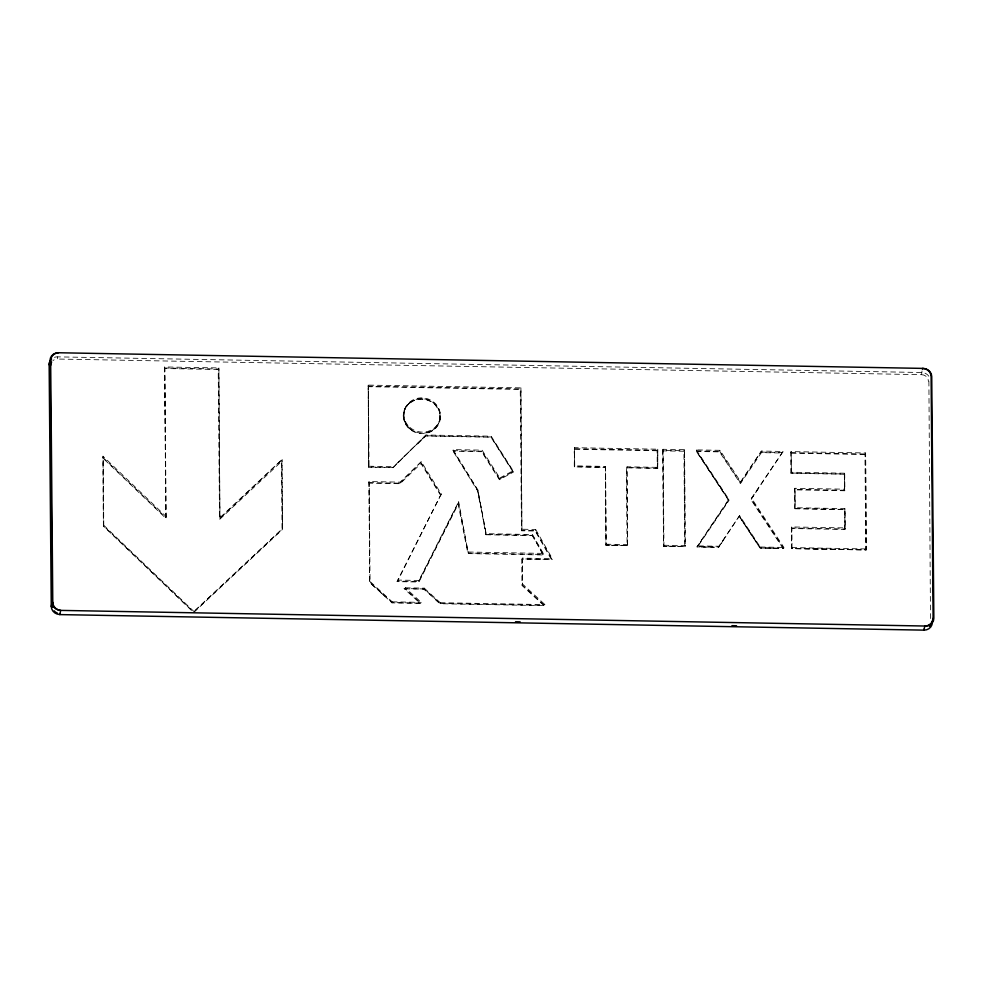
<?xml version="1.0" encoding="UTF-8"?>
<svg xmlns="http://www.w3.org/2000/svg" width="983" height="983" viewBox="0 0 983 983"><rect width="100%" height="100%" fill="white"/><g stroke="black" fill="none" stroke-linecap="round" stroke-linejoin="round"><path stroke-width="0.74" stroke-dasharray="4.92 3.69" d="M458.397 502.927L458.643 501.662L468.252 553.06L543.021 554.412L543.23 553.392L532.467 534.531L486.118 533.695L477.775 489.78L452.991 449.612L482.088 450.14L499.794 478.008L499.573 479.04L512.893 471.779L513.114 470.746L491.156 436.182L425.995 435.002L393.016 467.687L368.686 467.281L368.183 385.103L520.916 387.867L521.936 530.255L535.477 530.501L552.139 559.696L522.157 559.18M928.812 376.231A8.478 7.925 11.9 0 0 921.698 372.508L57.542 356.866L57.432 359.041A6.746 6.303 11.9 0 0 52.91 360.614M165.771 517.562L165.967 516.431L103.006 456.21L103.387 526.151L191.525 610.48M103.387 526.151L103.006 456.21M102.797 457.341L165.758 517.463L164.665 366.954L218.89 367.937L219.959 518.483M220.192 517.414L282.121 459.442L219.971 518.446L218.89 367.937M193.688 612.532L282.49 529.407L282.121 459.442M368.674 467.244L368.183 385.103M375.273 587.527L369.694 582.415L369.03 481.572L400.155 482.137L421.302 461.691L441.244 493.994L397.636 581.1L418.721 581.481L458.434 502.694L468.252 553.06M369.03 481.572L369.682 582.378L392.008 602.886L421.019 603.39L421.24 602.358L405.291 587.797L405.07 588.829L421.019 603.39M368.809 482.604L399.934 483.169L400.155 482.137M425.995 435.002L393.003 467.711M399.934 483.169L421.302 461.691M392.008 602.862L392.217 601.829L369.903 581.346M397.636 581.1L397.857 580.068L418.93 580.449L458.643 501.662M440.065 418.426L439.843 419.458L439.376 411.619L439.794 413.229M418.721 581.481L418.93 580.449M479.655 501.785L477.566 490.824L452.77 450.644L452.991 449.612M405.291 587.797L424.275 588.141L424.066 589.173L427.961 592.761M424.275 588.141L440.237 602.702L440.015 603.722L544.729 605.626L544.951 604.594L522.624 584.111L522.403 558.123L552.36 558.663L552.139 559.696M499.573 479.04L481.867 451.172L482.088 450.14M477.775 489.78L485.909 534.727L486.118 533.695M512.893 471.779L490.935 437.214L491.156 436.182M521.936 530.255L520.916 387.867M522.403 558.123L522.415 585.143L544.729 605.626M543.021 554.412L532.258 535.563L532.467 534.531M522.415 585.143L522.624 584.111M535.477 530.501L535.686 529.468L522.157 529.223M574.293 462.342L574.33 466.9L574.551 465.856L605.43 466.409L605.884 545.246L627.535 545.639L626.859 467.834L657.725 468.399L657.787 449.194L574.391 447.683L574.33 466.888L605.221 467.478M605.43 466.409L605.884 545.246L627.498 545.663M626.859 467.834L627.068 466.802L657.946 467.367M627.535 545.639L627.068 466.802M657.725 468.399L657.787 449.194M662.726 450.312L662.947 449.28L684.598 449.673L685.212 546.683L663.562 546.29L662.726 450.312L684.377 450.706L684.598 449.673M662.947 449.28L663.562 546.29L679.794 546.609M720.011 450.312L719.789 451.344L740.445 482.739L740.666 481.707L720.011 450.312L696.345 449.895L696.136 450.927L728.6 500.286L696.972 546.892L713.191 547.212M696.345 449.895L728.796 499.217L696.972 546.892L718.598 547.31L739.597 515.62L760.252 547.003L760.031 548.035L777.762 548.379M728.796 499.217L728.587 500.236L696.136 450.927L719.789 451.344M740.445 482.739L761.42 451.062L783.07 451.455L751.245 499.143L783.697 548.465L760.031 548.035L739.376 516.665L760.031 548.035M790.983 473.265L791.02 451.602L865.63 452.954L866.244 549.964L791.647 548.637L791.671 526.937L845.024 527.908L844.852 508.629L795.014 507.719L794.792 508.752L794.842 488.281L844.68 489.178L844.544 473.204L791.204 472.233L790.983 473.265L844.336 474.261L844.544 473.204M783.697 548.465L783.906 547.433L751.454 498.111L751.245 499.143L758.999 487.666M791.671 526.937L791.634 548.612L866.244 549.964L865.63 452.954M844.68 489.178L844.471 490.21L794.633 489.313M844.852 508.629L844.802 528.94L791.462 527.969M845.024 527.908L844.802 528.94L844.766 524.32M922.029 370.96L921.587 374.67L57.432 359.041M405.107 408.375L403.939 412.577L405.635 407.859C400.523 416.632 405.832 428.391 415.035 431.795C402.883 427.789 399.565 409.874 410.28 402.514M281.875 460.572L282.502 529.382M441.023 495.051L421.093 462.723M441.244 493.994L396.948 581.629L418.955 582.022L458.225 504.119L467.871 553.601L543.697 554.977L532.467 535.317L486.229 534.482L477.935 490.824L453.47 451.197L481.609 451.713L499.401 479.729L513.445 472.073L491.144 436.968L425.565 435.776L392.795 467.441L369.067 467.011L368.367 386.688L520.253 389.44L521.481 530.795L535.194 531.041L551.402 559.438L521.727 558.897L521.961 585.45L543.66 605.356L440.151 603.476L424.201 588.928L403.988 588.559L419.938 603.12L392.143 602.616L370.075 582.366L369.203 483.157L400.081 483.71L420.982 463.521L440.519 495.186M723.857 539.532L718.61 547.31L718.831 546.253L697.18 545.86M740.666 481.707L761.42 451.062M739.597 515.62L718.352 547.039L697.697 546.659L729.054 500.396L696.861 451.48L719.531 451.885L740.42 483.624L761.407 452.647L782.063 453.016M783.07 451.455L750.717 499.278L782.898 548.207L760.228 547.789L739.351 516.05M408.854 403.706L406.557 406.36L408.891 403.669L414.752 400.093L418.168 399.172L425.295 399.295L431.906 401.986L434.695 404.173L438.787 410.022L438.025 408.436C444.07 418.279 436.649 431.598 425.59 432.975C434.117 431.709 441.121 423.538 440.04 414.814M417.652 443.886L425.774 436.047L490.935 437.238M195.015 610.443L282.723 528.35M194.757 611.057L282.047 529.358L281.457 461.58L219.528 519.54L218.214 369.497L164.849 368.539L166.152 518.582L103.19 458.348L103.78 526.138L191.783 610.308M499.794 478.008L513.114 470.746M928.886 381.146L930.496 619.843M164.444 367.986L218.668 368.969M367.974 386.135L520.695 388.899M657.566 450.226L574.17 448.715L574.232 453.31M761.211 452.094L782.861 452.487M790.799 452.635L865.409 453.986M452.77 450.644L481.867 451.172M368.895 466.212L393.225 466.655M794.805 508.776L844.643 509.685L844.692 514.33M485.909 534.752L532.258 535.588M606.106 544.213L627.756 544.607M663.783 545.258L685.434 545.651M760.252 547.003L783.906 547.433M791.856 547.58L866.465 548.932M468.461 552.028L543.23 553.392M404.996 588.854L424.066 589.198L440.015 603.722L435.997 600.097M392.217 601.829L421.24 602.358M440.237 602.702L544.951 604.594M380.851 592.651L386.43 597.775M103.608 525.119L193.909 611.487M535.686 529.468L552.36 558.663M540.564 550.136L543.046 554.486M844.323 474.248L844.471 490.21L844.434 486.413M794.842 488.281L795.014 507.719M791.02 451.602L791.204 472.233M684.377 450.706L685.212 546.683M574.391 447.683L574.551 465.856M164.665 366.954L165.967 516.431M921.587 374.695A6.746 6.303 11.9 0 1 928.394 381.158M54.434 357.37A8.478 7.925 11.9 0 1 57.542 356.866M657.123 450.755L574.576 449.268L574.723 466.642L605.589 467.208L606.278 545.012L627.08 545.381L626.404 467.576L657.271 468.141L657.123 450.755M683.922 451.246L663.12 450.865L663.955 546.057L684.758 546.425L683.922 451.246M864.966 454.515L791.192 453.188L791.364 473.032L844.716 473.99L844.864 490.763L795.026 489.866L795.186 508.506L845.024 509.415L845.196 529.493L791.856 528.522L792.028 548.367L865.79 549.706L864.966 454.515M409.96 427.445A18.284 17.08 11.9 0 0 439.954 418.955A18.284 17.08 11.9 0 0 416.411 398.57A18.284 17.08 11.9 0 0 409.96 427.445M408.891 427.691A18.284 17.08 11.9 0 0 439.462 421.056A18.284 17.08 11.9 0 0 417.333 399.319A18.284 17.08 11.9 0 0 408.891 427.691M403.263 415.834A18.591 17.375 11.9 0 0 422.014 433.65A18.591 17.375 11.9 0 0 440.458 416.509A18.591 17.375 11.9 0 0 421.707 398.693A18.591 17.375 11.9 0 0 403.263 415.834"/><path stroke-width="1.47" d="M50.022 360.552L52.136 602.284A8.478 7.925 11.9 0 0 60.663 610.394L925.458 626.036A8.478 7.925 11.9 0 0 933.85 618.233L931.737 376.501A8.478 7.925 11.9 0 0 923.209 368.404L58.415 352.75A8.478 7.925 11.9 0 0 50.022 360.552L49.15 364.718L50.711 365.283A6.746 6.303 11.9 0 1 51.669 362.039M52.136 602.284L51.263 606.511L52.517 607.015M922.41 369.153L922.57 368.392A8.478 7.925 11.9 0 1 931.098 376.489L933.1 618.737M931.466 622.829L932.879 619.769M932.314 622.399L932.339 622.35A8.478 7.925 11.9 0 1 923.946 630.14L923.811 629.28M515.522 621.76L520.13 621.846M731.942 625.667L736.55 625.753M59.656 613.65L59.73 614.596L923.946 630.14L924.819 626.024A8.478 7.925 11.9 0 0 933.211 618.233M52.824 607.027L50.661 360.54A8.478 7.925 11.9 0 1 58.415 352.75M52.775 602.321A8.478 7.925 11.9 0 0 60.663 610.394L59.791 614.51A8.478 7.925 11.9 0 1 51.263 606.4L49.15 364.668A8.478 7.925 11.9 0 1 51.583 359.09M930.446 623.836A6.746 6.303 11.9 0 1 929.402 626.417M57.37 613.085A6.746 6.303 11.9 0 1 54.2 610.836"/></g></svg>
